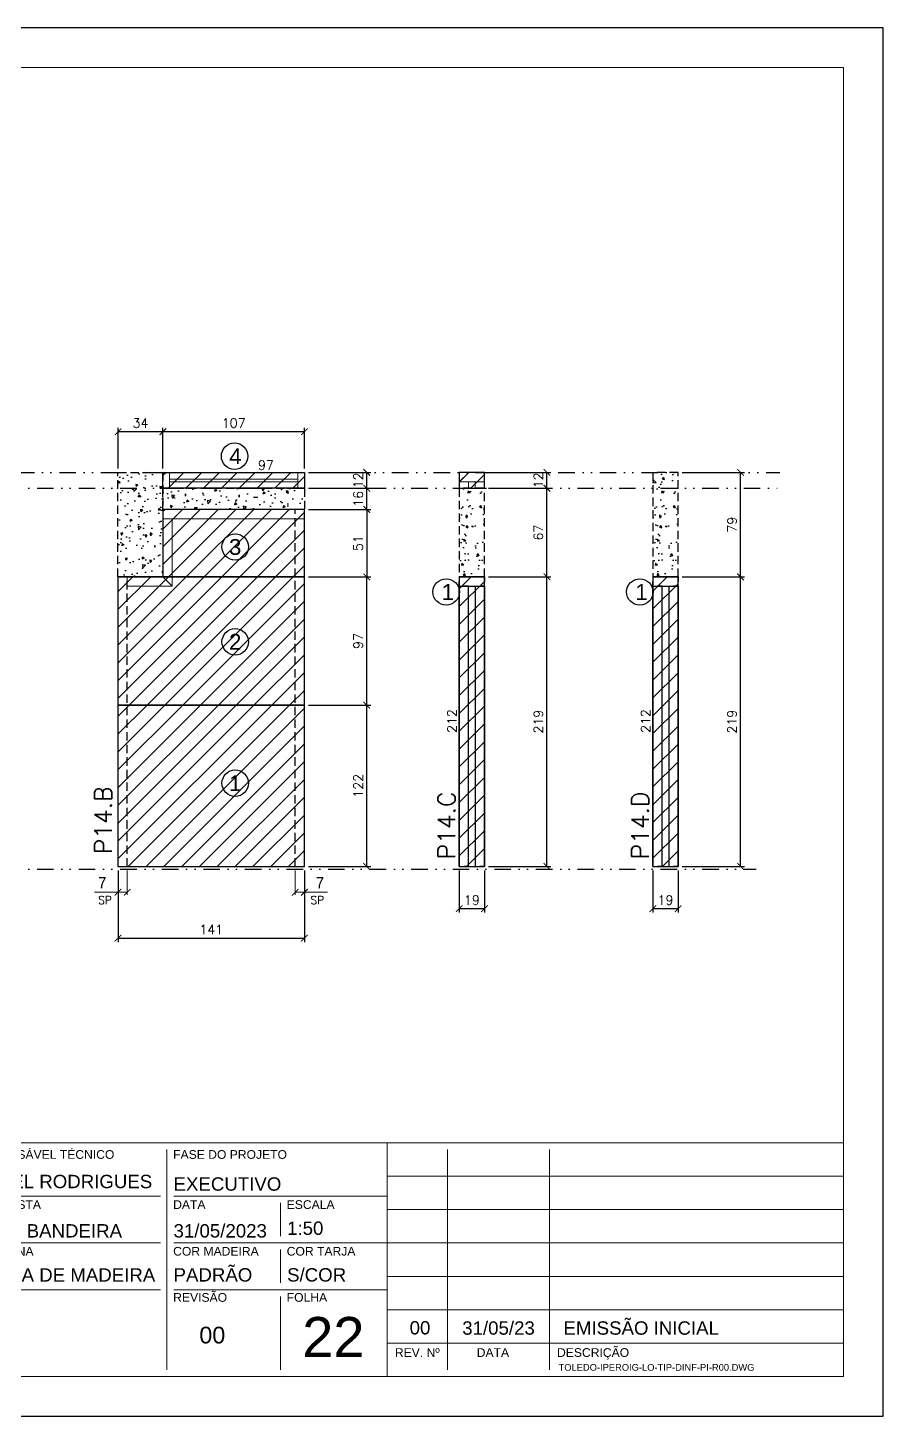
# Model space of a CAD drawing. Extents: x -23436 to 4767, y -3862 to 10024.
# Drawn here: x -16669 to -16021, y 2932 to 3982 of the extents above; entities that cross this region are included whole.
import ezdxf
from ezdxf.enums import TextEntityAlignment as Align

# ---------------------------------------------------------------- set-up
doc = ezdxf.new("R2010")
doc.units = 0
doc.header["$PDMODE"] = 2
doc.header["$PDSIZE"] = 10
doc.linetypes.add('DIVIDE2', pattern=[0.625, 0.25, -0.125, 0, -0.125, 0, -0.125])
doc.linetypes.add('HIDDEN', pattern=[9.525, 6.35, -3.175])
doc.layers.get('0').update_dxf_attribs({"lineweight": 13})
doc.layers.get('Defpoints').update_dxf_attribs({"lineweight": 13})
for name, color, linetype in [('Concreto', 250, 'HIDDEN'), ('Cota', 4, 'Continuous'), ('Cota Sarrafo', 180, 'Continuous'), ('MB Logo', 254, 'Continuous'), ('Nível', 160, 'Continuous'), ('Painéis', 30, 'Continuous'), ('Reaproveitamento', 252, 'Continuous'), ('Romaneio', 10, 'Continuous'), ('Sarr 7x7', 104, 'Continuous'), ('Sarrafo de Pressão', 42, 'HIDDEN')]:
    doc.layers.add(name, color=color, linetype=linetype)
for name, color, linetype, lineweight in [('cotas', 4, 'Continuous', 13), ('FOLHA MB', 7, 'Continuous', 13), ('N° FOLHA', 5, 'Continuous', 13), ('Texto Seção', 7, 'Continuous', 15)]:
    doc.layers.add(name, color=color, linetype=linetype, lineweight=lineweight)
doc.layers.add('Laje_Perimetro', color=7, linetype='Continuous', plot=False)
doc.styles.add('ARIAL', font='arial.ttf', dxfattribs={"oblique": 15, "height": 25})
doc.styles.add('MB_C01', font='arial.ttf', dxfattribs={"height": 1.3})
doc.styles.add('MB_C02', font='arial.ttf', dxfattribs={"height": 2})
doc.styles.add('MB_C03', font='arial.ttf', dxfattribs={"height": 2.5})
doc.styles.add('MB_C04', font='arial.ttf', dxfattribs={"height": 6})
doc.styles.add('REGUA-120', font='ROMANS.shx', dxfattribs={"height": 15})
doc.styles.add('ROMANS', font='romans.shx')
doc.styles.add('ROMAS860', font='ROMAS860.SHX')
doc.dimstyles.new('cotas', dxfattribs={"dimtxt": 8.5, "dimasz": 5, "dimexe": 2, "dimexo": 3, "dimgap": 3, "dimtad": 1, "dimdec": 1, "dimzin": 9, "dimdsep": 46, "dimtxsty": 'ROMAS860', "dimblk": 'ARCHTICK', "dimcen": 0, "dimclrd": 4, "dimclre": 4, "dimclrt": 1, "dimadec": 0, "dimazin": 2, "dimtfac": 1, "dimtdec": 1, "dimtix": 1, "dimtmove": 0, "dimatfit": 2, "dimldrblk": 'OBLIQUE', "dimfxl": 0, "dimtolj": 1, "dimtzin": 0, "dimlwd": 13, "dimlwe": 13, "dimarcsym": 0})
doc.dimstyles.new('PAINEL', dxfattribs={"dimtxt": 7, "dimasz": 5, "dimexe": 3, "dimexo": 3, "dimgap": 3, "dimtad": 1, "dimdec": 1, "dimzin": 12, "dimdsep": 46, "dimtxsty": 'ROMANS', "dimblk": 'ARCHTICK', "dimcen": 0, "dimclrd": 4, "dimclre": 4, "dimclrt": 1, "dimadec": 1, "dimazin": 3, "dimtfac": 1, "dimtdec": 1, "dimtmove": 0, "dimatfit": 3, "dimldrblk": 'OBLIQUE', "dimfxl": 0, "dimtolj": 1, "dimtzin": 12, "dimarcsym": 0})
doc.dimstyles.new('projeto2', dxfattribs={"dimtxt": 7, "dimasz": 5, "dimexe": 1.25, "dimexo": 2.5, "dimgap": 2, "dimtad": 1, "dimdec": 1, "dimdsep": 46, "dimtxsty": 'ROMANS', "dimblk": 'OBLIQUE', "dimcen": 10, "dimdle": 1, "dimse1": 1, "dimse2": 1, "dimsd1": 1, "dimsd2": 1, "dimclrd": 256, "dimclre": 256, "dimclrt": 1, "dimadec": 0, "dimazin": 0, "dimtfac": 1, "dimtdec": 1, "dimtmove": 0, "dimatfit": 3, "dimldrblk": 'OBLIQUE', "dimfxl": 0, "dimlwd": -1, "dimlwe": -1, "dimarcsym": 0})
pattern_1 = [(45, (-11602.353, 0), (-6.735192, 6.735192), [])]

# ---------------------------------------------------------------- blocks, each defined once
blk = doc.blocks.new('A$C169d8357')
at = {"layer": 'FOLHA MB', "color": 1}
for p, q in [((1109.8, 356.7), (70, 356.7)), ((943.1, 351.7), (943.1, 185)), ((1109.8, 356.7), (1109.8, 179.9)), ((1455, 356.7), (1109.8, 356.7)), ((1155.3, 185), (1155.3, 351.7)), ((1232.6, 351.7), (1232.6, 185)), ((1455, 331.5), (1109.8, 331.5)), ((938.1, 316.3), (791.6, 316.3)), ((1109.8, 316.3), (948.2, 316.3)), ((1029, 311.3), (1029, 286)), ((1455, 306.2), (1109.8, 306.2)), ((938.1, 281), (791.6, 281)), ((1109.8, 281), (948.2, 281)), ((1029, 275.9), (1029, 250.7)), ((1455, 281), (1109.8, 281)), ((1455, 255.7), (1109.8, 255.7)), ((938.1, 245.6), (450.7, 245.6)), ((1109.8, 245.6), (948.2, 245.6)), ((1029, 240.6), (1029, 185)), ((1455, 230.4), (1109.8, 230.4)), ((1455, 205.2), (1109.8, 205.2))]:
    blk.add_line(p, q, dxfattribs=at)
for points in [[(0, 1199.9), (0, 149.9), (1485, 149.9), (1485, 1199.9)], [(70, 1169.9), (70, 179.9), (1455, 179.9), (1455, 1169.9)]]:
    blk.add_lwpolyline(points, close=True, dxfattribs=at)
at = {"layer": 'FOLHA MB', "color": 6, "style": 'MB_C01'}
for s, height, p in [('RESPONSÁVEL TÉCNICO', 6.566, (791.2, 344.6)), ('FASE DO PROJETO', 6.566, (947.8, 344.6)), ('PROJETISTA', 6.57, (791.2, 306.7)), ('DATA', 6.57, (947.8, 306.7)), ('ESCALA', 6.57, (1033.7, 306.7)), ('DISCIPLINA', 6.57, (791.2, 271.4)), ('COR MADEIRA', 6.566, (947.8, 271.4)), ('COR TARJA', 6.57, (1033.7, 271.4)), ('REVISÃO', 6.57, (947.8, 236.5)), ('FOLHA', 6.57, (1033.7, 236.5))]:
    blk.add_text(s, height=height, dxfattribs=at).set_placement(p)
at = {"layer": 'FOLHA MB', "color": 5}
for s, height, style, p in [('DANIEL RODRIGUES', 10.102, 'MB_C02', (791.6, 322.4)), ('EXECUTIVO', 10.1, 'MB_C02', (948.1, 320.5)), ('THAÍS BANDEIRA', 10.102, 'MB_C02', (791.5, 285.1)), ('31/05/2023', 10.1, 'MB_C02', (948.1, 285.1)), ('1:50', 10.1, 'MB_C02', (1034, 287.1)), ('PADRÃO', 10.1, 'MB_C02', (948.1, 251.8)), ('FORMA DE MADEIRA', 10.102, 'MB_C02', (791.6, 251.7)), ('S/COR', 10.1, 'MB_C02', (1034, 251.8)), ('00', 10.1, 'MB_C02', (1126.7, 211.8)), ('31/05/23', 10.1, 'MB_C02', (1166.5, 211.6)), ('EMISSÃO INICIAL', 10.102, 'MB_C02', (1243.1, 211.6)), ('00', 12.63, 'MB_C03', (967.6, 205))]:
    blk.add_text(s, height=height, dxfattribs=dict(at, style=style)).set_placement(p)
at = {"layer": 'FOLHA MB', "color": 6, "style": 'MB_C01'}
for s, p in [('REV. Nº', (1132.5, 198.1)), ('DATA', (1189.7, 198.1)), ('DESCRIÇÃO', (1265.5, 198.1))]:
    blk.add_text(s, height=6.57, dxfattribs=at).set_placement(p, align=Align.MIDDLE_CENTER)
at = {"layer": 'FOLHA MB', "insert": (1239.4, 189.4), "char_height": 5.051, "width": 210.818, "attachment_point": 1, "style": 'MB_C04'}
blk.add_mtext('TOLEDO-IPEROIG-LO-TIP-DINF-PI-R00.DWG', dxfattribs=at)
blk = doc.blocks.new('_ArchTick')
at = {"color": 0, "linetype": 'ByBlock', "const_width": 0.15}
blk.add_lwpolyline([(-0.5, -0.5), (0.5, 0.5)], dxfattribs=at)
blk = doc.blocks.new('*D4134')
at = {"layer": 'Cota', "color": 4, "lineweight": -2, "transparency": 16777216}
for p, q in [((-16456.3, 3470), (-16409.1, 3470)), ((-16412.1, 3348), (-16412.1, 3470)), ((-16456.3, 3348), (-16409.1, 3348))]:
    blk.add_line(p, q, dxfattribs=at)
at = {"layer": 'Defpoints', "color": 0, "transparency": 16777216}
for p in [(-16459.3, 3470), (-16412.1, 3470), (-16459.3, 3348)]:
    blk.add_point(p, dxfattribs=at)
at = {"layer": 'Cota', "color": 4, "lineweight": -2, "transparency": 16777216, "xscale": 5, "yscale": 5, "zscale": 5}
for p, rotation in [((-16412.1, 3470), 90), ((-16412.1, 3348), 270)]:
    blk.add_blockref('_ArchTick', p, dxfattribs=dict(at, rotation=rotation))
at = {"layer": 'Cota', "color": 1, "transparency": 16777216, "insert": (-16418.6, 3409), "char_height": 7, "attachment_point": 5, "rotation": 90, "style": 'ROMANS'}
blk.add_mtext('\\A1;122', dxfattribs=at)
blk = doc.blocks.new('_OBLIQUE')
at = {"color": 0, "linetype": 'ByBlock', "lineweight": -2}
for p, q in [((0, 0), (-1, 0)), ((-0.5, -0.5), (0.5, 0.5))]:
    blk.add_line(p, q, dxfattribs=at)
blk = doc.blocks.new('*D4135')
at = {"layer": 'Cota', "color": 4, "lineweight": -2, "transparency": 16777216}
for p, q in [((-16456.3, 3567), (-16409.1, 3567)), ((-16412.1, 3470), (-16412.1, 3567)), ((-16456.3, 3470), (-16409.1, 3470))]:
    blk.add_line(p, q, dxfattribs=at)
at = {"layer": 'Defpoints', "color": 0, "transparency": 16777216}
for p in [(-16459.3, 3567), (-16412.1, 3567), (-16459.3, 3470)]:
    blk.add_point(p, dxfattribs=at)
at = {"layer": 'Cota', "color": 4, "lineweight": -2, "transparency": 16777216, "xscale": 5, "yscale": 5, "zscale": 5}
for p, rotation in [((-16412.1, 3567), 90), ((-16412.1, 3470), 270)]:
    blk.add_blockref('_ArchTick', p, dxfattribs=dict(at, rotation=rotation))
at = {"layer": 'Cota', "color": 1, "transparency": 16777216, "insert": (-16418.6, 3518.5), "char_height": 7, "attachment_point": 5, "rotation": 90, "style": 'ROMANS'}
blk.add_mtext('\\A1;97', dxfattribs=at)
blk = doc.blocks.new('*D4136')
at = {"layer": 'Cota', "color": 4, "lineweight": 13, "transparency": 16777216}
for p, q in [((-16466.3, 3345), (-16466.3, 3326.5)), ((-16459.3, 3345), (-16459.3, 3326.5)), ((-16466.3, 3328.5), (-16459.3, 3328.5)), ((-16459.3, 3328.5), (-16441.7, 3328.5))]:
    blk.add_line(p, q, dxfattribs=at)
at = {"layer": 'Defpoints', "color": 0, "transparency": 16777216}
for p in [(-16466.3, 3348), (-16459.3, 3348), (-16459.3, 3328.5)]:
    blk.add_point(p, dxfattribs=at)
at = {"layer": 'Cota', "color": 4, "lineweight": 13, "transparency": 16777216, "xscale": 5, "yscale": 5, "zscale": 5, "rotation": 180}
blk.add_blockref('_ArchTick', (-16466.3, 3328.5), dxfattribs=at)
at = {"layer": 'Cota', "color": 4, "lineweight": 13, "transparency": 16777216, "xscale": 5, "yscale": 5, "zscale": 5}
blk.add_blockref('_ArchTick', (-16459.3, 3328.5), dxfattribs=at)
at = {"layer": 'Cota', "color": 1, "transparency": 16777216, "insert": (-16447.5, 3335.8), "char_height": 8.5, "attachment_point": 5, "style": 'ROMAS860'}
blk.add_mtext('\\A1;7', dxfattribs=at)
blk = doc.blocks.new('*D4137')
at = {"layer": 'Cota', "color": 4, "lineweight": -2, "transparency": 16777216}
for p, q in [((-16600.3, 3345), (-16600.3, 3290.8)), ((-16459.3, 3345), (-16459.3, 3290.8)), ((-16600.3, 3293.8), (-16459.3, 3293.8))]:
    blk.add_line(p, q, dxfattribs=at)
at = {"layer": 'Defpoints', "color": 0, "transparency": 16777216}
for p in [(-16600.3, 3348), (-16459.3, 3348), (-16459.3, 3293.8)]:
    blk.add_point(p, dxfattribs=at)
at = {"layer": 'Cota', "color": 4, "lineweight": -2, "transparency": 16777216, "xscale": 5, "yscale": 5, "zscale": 5, "rotation": 180}
blk.add_blockref('_ArchTick', (-16600.3, 3293.8), dxfattribs=at)
at = {"layer": 'Cota', "color": 4, "lineweight": -2, "transparency": 16777216, "xscale": 5, "yscale": 5, "zscale": 5}
blk.add_blockref('_ArchTick', (-16459.3, 3293.8), dxfattribs=at)
at = {"layer": 'Cota', "color": 1, "transparency": 16777216, "insert": (-16529.8, 3300.3), "char_height": 7, "attachment_point": 5, "style": 'ROMANS'}
blk.add_mtext('\\A1;141', dxfattribs=at)
blk = doc.blocks.new('*D4138')
at = {"layer": 'Cota', "color": 4, "lineweight": 13, "transparency": 16777216}
for p, q in [((-16600.3, 3345), (-16600.3, 3326.5)), ((-16593.3, 3345), (-16593.3, 3326.5)), ((-16600.3, 3328.5), (-16618, 3328.5)), ((-16593.3, 3328.5), (-16600.3, 3328.5))]:
    blk.add_line(p, q, dxfattribs=at)
at = {"layer": 'Defpoints', "color": 0, "transparency": 16777216}
for p in [(-16600.3, 3348), (-16593.3, 3348), (-16600.3, 3328.5)]:
    blk.add_point(p, dxfattribs=at)
at = {"layer": 'Cota', "color": 4, "lineweight": 13, "transparency": 16777216, "xscale": 5, "yscale": 5, "zscale": 5, "rotation": 180}
blk.add_blockref('_ArchTick', (-16600.3, 3328.5), dxfattribs=at)
at = {"layer": 'Cota', "color": 4, "lineweight": 13, "transparency": 16777216, "xscale": 5, "yscale": 5, "zscale": 5}
blk.add_blockref('_ArchTick', (-16593.3, 3328.5), dxfattribs=at)
at = {"layer": 'Cota', "color": 1, "transparency": 16777216, "insert": (-16612.2, 3335.8), "char_height": 8.5, "attachment_point": 5, "style": 'ROMAS860'}
blk.add_mtext('\\A1;7', dxfattribs=at)
blk = doc.blocks.new('*D4139')
at = {"layer": 'cotas', "color": 4, "lineweight": -2, "transparency": 16777216}
for p, q in [((-16456.3, 3618), (-16409.1, 3618)), ((-16412.1, 3618), (-16412.1, 3567)), ((-16456.3, 3567), (-16409.1, 3567))]:
    blk.add_line(p, q, dxfattribs=at)
at = {"layer": 'Defpoints', "color": 0, "transparency": 16777216}
for p in [(-16459.3, 3618), (-16459.3, 3567), (-16412.1, 3567)]:
    blk.add_point(p, dxfattribs=at)
at = {"layer": 'cotas', "color": 4, "lineweight": -2, "transparency": 16777216, "xscale": 5, "yscale": 5, "zscale": 5}
for p, rotation in [((-16412.1, 3618), 90), ((-16412.1, 3567), 270)]:
    blk.add_blockref('_ArchTick', p, dxfattribs=dict(at, rotation=rotation))
at = {"layer": 'cotas', "color": 1, "transparency": 16777216, "insert": (-16418.6, 3592.5), "char_height": 7, "attachment_point": 5, "rotation": 90, "style": 'ROMANS'}
blk.add_mtext('\\A1;51', dxfattribs=at)
blk = doc.blocks.new('*D4140')
at = {"layer": 'Defpoints', "color": 0, "transparency": 16777216}
for p in [(-16561.3, 3646), (-16561.3, 3646), (-16464.3, 3646)]:
    blk.add_point(p, dxfattribs=at)
at = {"layer": 'Cota Sarrafo', "color": 1, "transparency": 16777216, "insert": (-16488.4, 3651.5), "char_height": 7, "attachment_point": 5, "style": 'ROMANS'}
blk.add_mtext('97', dxfattribs=at)
blk = doc.blocks.new('*D4141')
at = {"layer": 'cotas', "color": 4, "lineweight": -2, "transparency": 16777216}
for p, q in [((-16456.3, 3634), (-16409.1, 3634)), ((-16412.1, 3618), (-16412.1, 3634)), ((-16456.3, 3618), (-16409.1, 3618))]:
    blk.add_line(p, q, dxfattribs=at)
at = {"layer": 'Defpoints', "color": 0, "transparency": 16777216}
for p in [(-16459.3, 3634), (-16412.1, 3634), (-16459.3, 3618)]:
    blk.add_point(p, dxfattribs=at)
at = {"layer": 'cotas', "color": 4, "lineweight": -2, "transparency": 16777216, "xscale": 5, "yscale": 5, "zscale": 5}
for p, rotation in [((-16412.1, 3634), 90), ((-16412.1, 3618), 270)]:
    blk.add_blockref('_ArchTick', p, dxfattribs=dict(at, rotation=rotation))
at = {"layer": 'cotas', "color": 1, "transparency": 16777216, "insert": (-16418.6, 3626), "char_height": 7, "attachment_point": 5, "rotation": 90, "style": 'ROMANS'}
blk.add_mtext('\\A1;16', dxfattribs=at)
blk = doc.blocks.new('*D4142')
at = {"layer": 'cotas', "color": 4, "lineweight": -2, "transparency": 16777216}
for p, q in [((-16456.3, 3646), (-16409.1, 3646)), ((-16412.1, 3634), (-16412.1, 3646)), ((-16456.3, 3634), (-16409.1, 3634))]:
    blk.add_line(p, q, dxfattribs=at)
at = {"layer": 'Defpoints', "color": 0, "transparency": 16777216}
for p in [(-16459.3, 3646), (-16412.1, 3646), (-16459.3, 3634)]:
    blk.add_point(p, dxfattribs=at)
at = {"layer": 'cotas', "color": 4, "lineweight": -2, "transparency": 16777216, "xscale": 5, "yscale": 5, "zscale": 5}
for p, rotation in [((-16412.1, 3646), 90), ((-16412.1, 3634), 270)]:
    blk.add_blockref('_ArchTick', p, dxfattribs=dict(at, rotation=rotation))
at = {"layer": 'cotas', "color": 1, "transparency": 16777216, "insert": (-16418.6, 3640), "char_height": 7, "attachment_point": 5, "rotation": 90, "style": 'ROMANS'}
blk.add_mtext('\\A1;12', dxfattribs=at)
blk = doc.blocks.new('*D4143')
at = {"layer": 'cotas', "color": 4, "lineweight": -2, "transparency": 16777216}
for p, q in [((-16566.3, 3649), (-16566.3, 3679.8)), ((-16459.3, 3676.8), (-16566.3, 3676.8)), ((-16459.3, 3649), (-16459.3, 3679.8))]:
    blk.add_line(p, q, dxfattribs=at)
at = {"layer": 'Defpoints', "color": 0, "transparency": 16777216}
for p in [(-16566.3, 3676.8), (-16566.3, 3646), (-16459.3, 3646)]:
    blk.add_point(p, dxfattribs=at)
at = {"layer": 'cotas', "color": 4, "lineweight": -2, "transparency": 16777216, "xscale": 5, "yscale": 5, "zscale": 5, "rotation": 180}
blk.add_blockref('_ArchTick', (-16566.3, 3676.8), dxfattribs=at)
at = {"layer": 'cotas', "color": 4, "lineweight": -2, "transparency": 16777216, "xscale": 5, "yscale": 5, "zscale": 5}
blk.add_blockref('_ArchTick', (-16459.3, 3676.8), dxfattribs=at)
at = {"layer": 'cotas', "color": 1, "transparency": 16777216, "insert": (-16512.8, 3683.3), "char_height": 7, "attachment_point": 5, "style": 'ROMANS'}
blk.add_mtext('\\A1;107', dxfattribs=at)
blk = doc.blocks.new('*D4144')
at = {"layer": 'cotas', "color": 4, "lineweight": -2, "transparency": 16777216}
for p, q in [((-16600.3, 3649), (-16600.3, 3679.8)), ((-16566.3, 3676.8), (-16600.3, 3676.8)), ((-16566.3, 3649), (-16566.3, 3679.8))]:
    blk.add_line(p, q, dxfattribs=at)
at = {"layer": 'Defpoints', "color": 0, "transparency": 16777216}
for p in [(-16600.3, 3676.8), (-16600.3, 3646), (-16566.3, 3646)]:
    blk.add_point(p, dxfattribs=at)
at = {"layer": 'cotas', "color": 4, "lineweight": -2, "transparency": 16777216, "xscale": 5, "yscale": 5, "zscale": 5, "rotation": 180}
blk.add_blockref('_ArchTick', (-16600.3, 3676.8), dxfattribs=at)
at = {"layer": 'cotas', "color": 4, "lineweight": -2, "transparency": 16777216, "xscale": 5, "yscale": 5, "zscale": 5}
blk.add_blockref('_ArchTick', (-16566.3, 3676.8), dxfattribs=at)
at = {"layer": 'cotas', "color": 1, "transparency": 16777216, "insert": (-16583.3, 3683.3), "char_height": 7, "attachment_point": 5, "style": 'ROMANS'}
blk.add_mtext('\\A1;34', dxfattribs=at)
blk = doc.blocks.new('*D4145')
at = {"layer": 'Cota', "color": 4, "lineweight": -2, "transparency": 16777216}
for p, q in [((-16342.1, 3345), (-16342.1, 3313.1)), ((-16323.1, 3345), (-16323.1, 3313.1)), ((-16342.1, 3316.1), (-16323.1, 3316.1))]:
    blk.add_line(p, q, dxfattribs=at)
at = {"layer": 'Defpoints', "color": 0, "transparency": 16777216}
for p in [(-16342.1, 3348), (-16323.1, 3348), (-16323.1, 3316.1)]:
    blk.add_point(p, dxfattribs=at)
at = {"layer": 'Cota', "color": 4, "lineweight": -2, "transparency": 16777216, "xscale": 5, "yscale": 5, "zscale": 5, "rotation": 180}
blk.add_blockref('_ArchTick', (-16342.1, 3316.1), dxfattribs=at)
at = {"layer": 'Cota', "color": 4, "lineweight": -2, "transparency": 16777216, "xscale": 5, "yscale": 5, "zscale": 5}
blk.add_blockref('_ArchTick', (-16323.1, 3316.1), dxfattribs=at)
at = {"layer": 'Cota', "color": 1, "transparency": 16777216, "insert": (-16332.6, 3322.6), "char_height": 7, "attachment_point": 5, "style": 'ROMANS'}
blk.add_mtext('\\A1;19', dxfattribs=at)
blk = doc.blocks.new('*D4146')
at = {"layer": 'Cota', "color": 4, "lineweight": -2, "transparency": 16777216}
for p, q in [((-16320.1, 3634), (-16272.8, 3634)), ((-16275.8, 3567), (-16275.8, 3634)), ((-16320.1, 3567), (-16272.8, 3567))]:
    blk.add_line(p, q, dxfattribs=at)
at = {"layer": 'Defpoints', "color": 0, "transparency": 16777216}
for p in [(-16323.1, 3634), (-16275.8, 3634), (-16323.1, 3567)]:
    blk.add_point(p, dxfattribs=at)
at = {"layer": 'Cota', "color": 4, "lineweight": -2, "transparency": 16777216, "xscale": 5, "yscale": 5, "zscale": 5}
for p, rotation in [((-16275.8, 3634), 90), ((-16275.8, 3567), 270)]:
    blk.add_blockref('_ArchTick', p, dxfattribs=dict(at, rotation=rotation))
at = {"layer": 'Cota', "color": 1, "transparency": 16777216, "insert": (-16282.3, 3600.5), "char_height": 7, "attachment_point": 5, "rotation": 90, "style": 'ROMANS'}
blk.add_mtext('\\A1;67', dxfattribs=at)
blk = doc.blocks.new('*D4147')
at = {"layer": 'Defpoints', "color": 0, "transparency": 16777216}
for p in [(-16335.1, 3560), (-16342.1, 3348), (-16342.1, 3348)]:
    blk.add_point(p, dxfattribs=at)
at = {"layer": 'Cota Sarrafo', "color": 1, "transparency": 16777216, "insert": (-16347.6, 3458), "char_height": 7, "attachment_point": 5, "rotation": 90, "style": 'ROMANS'}
blk.add_mtext('212', dxfattribs=at)
blk = doc.blocks.new('*D4148')
at = {"layer": 'cotas', "color": 4, "lineweight": -2, "transparency": 16777216}
for p, q in [((-16320.1, 3567), (-16272.8, 3567)), ((-16275.8, 3348), (-16275.8, 3567)), ((-16320.1, 3348), (-16272.8, 3348))]:
    blk.add_line(p, q, dxfattribs=at)
at = {"layer": 'Defpoints', "color": 0, "transparency": 16777216}
for p in [(-16323.1, 3567), (-16275.8, 3567), (-16323.1, 3348)]:
    blk.add_point(p, dxfattribs=at)
at = {"layer": 'cotas', "color": 4, "lineweight": -2, "transparency": 16777216, "xscale": 5, "yscale": 5, "zscale": 5}
for p, rotation in [((-16275.8, 3567), 90), ((-16275.8, 3348), 270)]:
    blk.add_blockref('_ArchTick', p, dxfattribs=dict(at, rotation=rotation))
at = {"layer": 'cotas', "color": 1, "transparency": 16777216, "insert": (-16282.3, 3457.5), "char_height": 7, "attachment_point": 5, "rotation": 90, "style": 'ROMANS'}
blk.add_mtext('\\A1;219', dxfattribs=at)
blk = doc.blocks.new('*D4149')
at = {"layer": 'cotas', "color": 4, "lineweight": -2, "transparency": 16777216}
for p, q in [((-16320.1, 3646), (-16272.8, 3646)), ((-16275.8, 3634), (-16275.8, 3646)), ((-16320.1, 3634), (-16272.8, 3634))]:
    blk.add_line(p, q, dxfattribs=at)
at = {"layer": 'Defpoints', "color": 0, "transparency": 16777216}
for p in [(-16323.1, 3646), (-16275.8, 3646), (-16323.1, 3634)]:
    blk.add_point(p, dxfattribs=at)
at = {"layer": 'cotas', "color": 4, "lineweight": -2, "transparency": 16777216, "xscale": 5, "yscale": 5, "zscale": 5}
for p, rotation in [((-16275.8, 3646), 90), ((-16275.8, 3634), 270)]:
    blk.add_blockref('_ArchTick', p, dxfattribs=dict(at, rotation=rotation))
at = {"layer": 'cotas', "color": 1, "transparency": 16777216, "insert": (-16282.3, 3640), "char_height": 7, "attachment_point": 5, "rotation": 90, "style": 'ROMANS'}
blk.add_mtext('\\A1;12', dxfattribs=at)
blk = doc.blocks.new('*D4150')
at = {"layer": 'Cota', "color": 4, "lineweight": -2, "transparency": 16777216}
for p, q in [((-16195.6, 3345), (-16195.6, 3313.1)), ((-16176.6, 3345), (-16176.6, 3313.1)), ((-16195.6, 3316.1), (-16176.6, 3316.1))]:
    blk.add_line(p, q, dxfattribs=at)
at = {"layer": 'Defpoints', "color": 0, "transparency": 16777216}
for p in [(-16195.6, 3348), (-16176.6, 3348), (-16176.6, 3316.1)]:
    blk.add_point(p, dxfattribs=at)
at = {"layer": 'Cota', "color": 4, "lineweight": -2, "transparency": 16777216, "xscale": 5, "yscale": 5, "zscale": 5, "rotation": 180}
blk.add_blockref('_ArchTick', (-16195.6, 3316.1), dxfattribs=at)
at = {"layer": 'Cota', "color": 4, "lineweight": -2, "transparency": 16777216, "xscale": 5, "yscale": 5, "zscale": 5}
blk.add_blockref('_ArchTick', (-16176.6, 3316.1), dxfattribs=at)
at = {"layer": 'Cota', "color": 1, "transparency": 16777216, "insert": (-16186.1, 3322.6), "char_height": 7, "attachment_point": 5, "style": 'ROMANS'}
blk.add_mtext('\\A1;19', dxfattribs=at)
blk = doc.blocks.new('*D4151')
at = {"layer": 'Cota', "color": 4, "lineweight": -2, "transparency": 16777216}
for p, q in [((-16173.6, 3646), (-16126.3, 3646)), ((-16129.3, 3567), (-16129.3, 3646)), ((-16173.6, 3567), (-16126.3, 3567))]:
    blk.add_line(p, q, dxfattribs=at)
at = {"layer": 'Defpoints', "color": 0, "transparency": 16777216}
for p in [(-16176.6, 3646), (-16129.3, 3646), (-16176.6, 3567)]:
    blk.add_point(p, dxfattribs=at)
at = {"layer": 'Cota', "color": 4, "lineweight": -2, "transparency": 16777216, "xscale": 5, "yscale": 5, "zscale": 5}
for p, rotation in [((-16129.3, 3646), 90), ((-16129.3, 3567), 270)]:
    blk.add_blockref('_ArchTick', p, dxfattribs=dict(at, rotation=rotation))
at = {"layer": 'Cota', "color": 1, "transparency": 16777216, "insert": (-16135.8, 3606.5), "char_height": 7, "attachment_point": 5, "rotation": 90, "style": 'ROMANS'}
blk.add_mtext('\\A1;79', dxfattribs=at)
blk = doc.blocks.new('*D4152')
at = {"layer": 'Defpoints', "color": 0, "transparency": 16777216}
for p in [(-16188.6, 3560), (-16195.6, 3348), (-16195.6, 3348)]:
    blk.add_point(p, dxfattribs=at)
at = {"layer": 'Cota Sarrafo', "color": 1, "transparency": 16777216, "insert": (-16201.1, 3458), "char_height": 7, "attachment_point": 5, "rotation": 90, "style": 'ROMANS'}
blk.add_mtext('212', dxfattribs=at)
blk = doc.blocks.new('*D4153')
at = {"layer": 'cotas', "color": 4, "lineweight": -2, "transparency": 16777216}
for p, q in [((-16173.6, 3567), (-16126.3, 3567)), ((-16129.3, 3348), (-16129.3, 3567)), ((-16173.6, 3348), (-16126.3, 3348))]:
    blk.add_line(p, q, dxfattribs=at)
at = {"layer": 'Defpoints', "color": 0, "transparency": 16777216}
for p in [(-16176.6, 3567), (-16129.3, 3567), (-16176.6, 3348)]:
    blk.add_point(p, dxfattribs=at)
at = {"layer": 'cotas', "color": 4, "lineweight": -2, "transparency": 16777216, "xscale": 5, "yscale": 5, "zscale": 5}
for p, rotation in [((-16129.3, 3567), 90), ((-16129.3, 3348), 270)]:
    blk.add_blockref('_ArchTick', p, dxfattribs=dict(at, rotation=rotation))
at = {"layer": 'cotas', "color": 1, "transparency": 16777216, "insert": (-16135.8, 3457.5), "char_height": 7, "attachment_point": 5, "rotation": 90, "style": 'ROMANS'}
blk.add_mtext('\\A1;219', dxfattribs=at)

msp = doc.modelspace()

# ---------------------------------------------------------------- hatches: boundary and pattern name
at = {"layer": 'Concreto'}
h = msp.add_hatch(dxfattribs=at)
h.set_pattern_fill('AR-CONC', color=256, scale=0.1, angle=-180)
h.set_pattern_definition([(230, (3537.556, -22.367), (-18.218467, 1.593909), [1.905, -20.955]), (175, (3537.556, -22.367), (3.524342, -19.105685), [1.524, -16.764058]), (280.45144, (3536.038, -22.235), (-14.694125, -17.511775), [1.619001, -17.809024]), (226.1842, (3537.556, -27.447), (-27.107904, 4.204233), [2.8575, -31.4325]), (276.63556, (3535.297, -27.097), (-23.740413, -24.742612), [2.428502, -26.71356]), (171.18415, (3537.556, -27.447), (-23.740413, -24.742612), [2.285997, -25.145973]), (201, (3535.016, -26.177), (-15.161439, 10.22652), [1.905, -20.955]), (146, (3535.016, -26.177), (-6.180203, -18.418797), [1.524, -16.764]), (251.451445, (3533.752, -25.325), (-21.341642, -8.192277), [1.619001, -17.808994]), (217.5, (3537.556, -22.3673), (-0.3088603, -8.4555039), [0, -16.5608, 0, -17.018, 0, -16.8275]), (187.5, (3537.556, -22.367), (-6.6819663, -10.0180575), [0, -9.7028, 0, -16.1798, 0, -6.4135]), (147.5, (3543.22, -22.3673), (-13.5590595, 0.5728744), [0, -6.35, 0, -19.812, 0, -26.289]), (137.5, (3545.76, -22.367), (-14.812918, -2.542649), [0, -8.255, 0, -13.1572, 0, -18.669])])
h.paths.add_polyline_path([(-16566.318, 3567.003), (-16600.318, 3567.003), (-16600.318, 3646.003), (-16566.318, 3646.003)])
h = msp.add_hatch(dxfattribs=at)
h.set_pattern_fill('AR-CONC', color=256, scale=0.1, angle=-90)
h.set_pattern_definition([(320, (-1536.058, 10403.81), (-1.593909, -18.218467), [1.905, -20.955]), (265, (-1536.058, 10403.81), (19.105685, 3.524342), [1.524, -16.764058]), (10.45144, (-1536.19, 10402.292), (17.511775, -14.694125), [1.619, -17.809024]), (316.1842, (-1530.978, 10403.81), (-4.204233, -27.107904), [2.8575, -31.4325]), (6.63556, (-1531.328, 10401.55), (24.742612, -23.740413), [2.4285, -26.71356]), (261.18415, (-1530.978, 10403.81), (24.742612, -23.740413), [2.285997, -25.145973]), (291, (-1532.248, 10401.27), (-10.22652, -15.161439), [1.905, -20.955]), (236, (-1532.248, 10401.27), (18.418797, -6.180203), [1.524, -16.764]), (341.45145, (-1533.1, 10400.006), (8.192277, -21.341642), [1.619, -17.808994]), (307.5, (-1536.058, 10403.81), (8.455504, -0.3088603), [0, -16.5608, 0, -17.018, 0, -16.8275]), (277.5, (-1536.058, 10403.81), (10.0180575, -6.681966), [0, -9.7028, 0, -16.1798, 0, -6.4135]), (237.5, (-1536.058, 10409.474), (-0.5728744, -13.5590595), [0, -6.35, 0, -19.812, 0, -26.289]), (227.5, (-1536.058, 10412.014), (2.542649, -14.812918), [0, -8.255, 0, -13.1572, 0, -18.669])])
h.paths.add_polyline_path([(-16195.612, 3567.003), (-16176.612, 3567.003), (-16176.612, 3646.003), (-16195.612, 3646.003)])
h = msp.add_hatch(dxfattribs=at)
h.set_pattern_fill('AR-CONC', color=256, scale=0.1, angle=-180)
h.set_pattern_definition([(230, (3166.468, -22.367), (-18.218467, 1.593909), [1.905, -20.955]), (175, (3166.468, -22.367), (3.524342, -19.105685), [1.524, -16.764058]), (280.45144, (3164.95, -22.235), (-14.694125, -17.511775), [1.619001, -17.809024]), (226.1842, (3166.468, -27.447), (-27.107904, 4.204233), [2.8575, -31.4325]), (276.63556, (3164.21, -27.097), (-23.740413, -24.742612), [2.428502, -26.71356]), (171.18415, (3166.468, -27.447), (-23.740413, -24.742612), [2.285997, -25.145973]), (201, (3163.928, -26.177), (-15.161439, 10.22652), [1.905, -20.955]), (146, (3163.928, -26.177), (-6.180203, -18.418797), [1.524, -16.764]), (251.45145, (3162.664, -25.325), (-21.341642, -8.192277), [1.619001, -17.808994]), (217.5, (3166.468, -22.3673), (-0.3088603, -8.4555039), [0, -16.5608, 0, -17.018, 0, -16.8275]), (187.5, (3166.468, -22.367), (-6.6819663, -10.0180575), [0, -9.7028, 0, -16.1798, 0, -6.4135]), (147.5, (3172.132, -22.3673), (-13.5590595, 0.5728744), [0, -6.35, 0, -19.812, 0, -26.289]), (137.5, (3174.672, -22.367), (-14.812918, -2.542649), [0, -8.255, 0, -13.1572, 0, -18.669])])
h.paths.add_polyline_path([(-16459.318, 3618.003), (-16566.318, 3618.003), (-16566.318, 3634.003), (-16459.318, 3634.003)])
h = msp.add_hatch(dxfattribs=at)
h.set_pattern_fill('AR-CONC', color=256, scale=0.1, angle=-90)
h.set_pattern_definition([(320, (-1682.553, 10403.81), (-1.593909, -18.218467), [1.905, -20.955]), (265, (-1682.553, 10403.81), (19.105685, 3.524342), [1.524, -16.764058]), (10.45144, (-1682.686, 10402.292), (17.511775, -14.694125), [1.619, -17.809024]), (316.1842, (-1677.473, 10403.81), (-4.204233, -27.107904), [2.8575, -31.4325]), (6.63556, (-1677.823, 10401.55), (24.742612, -23.740413), [2.4285, -26.71356]), (261.18415, (-1677.473, 10403.81), (24.742612, -23.740413), [2.285997, -25.145973]), (291, (-1678.743, 10401.27), (-10.22652, -15.161439), [1.905, -20.955]), (236, (-1678.743, 10401.27), (18.418797, -6.180203), [1.524, -16.764]), (341.45145, (-1679.595, 10400.006), (8.192277, -21.341642), [1.619, -17.808994]), (307.5, (-1682.553, 10403.81), (8.455504, -0.3088603), [0, -16.5608, 0, -17.018, 0, -16.8275]), (277.5, (-1682.553, 10403.81), (10.0180575, -6.681966), [0, -9.7028, 0, -16.1798, 0, -6.4135]), (237.5, (-1682.553, 10409.474), (-0.5728744, -13.5590595), [0, -6.35, 0, -19.812, 0, -26.289]), (227.5, (-1682.553, 10412.014), (2.542649, -14.812918), [0, -8.255, 0, -13.1572, 0, -18.669])])
h.paths.add_polyline_path([(-16342.107, 3567.003), (-16323.107, 3567.003), (-16323.107, 3634.003), (-16342.107, 3634.003)])
at = {"layer": 'Reaproveitamento'}
h = msp.add_hatch(dxfattribs=at)
h.set_pattern_fill('ANSI31', color=256, scale=3, style=0)
h.set_pattern_definition(pattern_1)
h.paths.add_polyline_path([(-16772.686, 3646.003), (-16772.686, 3641.003), (-16869.686, 3641.003), (-16869.686, 3646.003)], flags=16)
edge = h.paths.add_edge_path()
edge.add_line((-17053.505, 3646.003), (-16099.532, 3646.003))
h = msp.add_hatch(dxfattribs=at)
h.set_pattern_fill('ANSI31', color=256, scale=3, style=0)
h.set_pattern_definition(pattern_1)
h.paths.add_polyline_path([(-16459.318, 3634.003), (-16566.318, 3634.003), (-16566.318, 3646.003), (-16459.318, 3646.003)])
h = msp.add_hatch(dxfattribs=at)
h.set_pattern_fill('ANSI31', color=256, scale=3, style=0)
h.set_pattern_definition(pattern_1)
h.paths.add_polyline_path([(-16459.318, 3634.003), (-16464.318, 3634.003), (-16464.318, 3646.003), (-16459.318, 3646.003)], flags=17)
h = msp.add_hatch(dxfattribs=at)
h.set_pattern_fill('ANSI31', color=256, scale=3, style=0)
h.set_pattern_definition(pattern_1)
h.paths.add_polyline_path([(-16342.107, 3634.003), (-16323.107, 3634.003), (-16323.107, 3646.003), (-16342.107, 3646.003)])
h = msp.add_hatch(dxfattribs=at)
h.set_pattern_fill('ANSI31', color=256, scale=3, style=0)
h.set_pattern_definition(pattern_1)
h.paths.add_polyline_path([(-16342.107, 3646.003), (-16342.107, 3639.003), (-16323.107, 3639.003), (-16323.107, 3646.003)], flags=17)
h = msp.add_hatch(dxfattribs=at)
h.set_pattern_fill('ANSI31', color=256, scale=3, style=0)
h.set_pattern_definition(pattern_1)
h.paths.add_polyline_path([(-16323.107, 3639.003), (-16330.107, 3639.003), (-16330.107, 3634.003), (-16323.107, 3634.003)], flags=17)
h = msp.add_hatch(dxfattribs=at)
h.set_pattern_fill('ANSI31', color=256, scale=3, style=0)
h.set_pattern_definition(pattern_1)
h.paths.add_polyline_path([(-16459.318, 3567.003), (-16459.318, 3618.003), (-16566.318, 3618.003), (-16566.318, 3567.003), (-16600.318, 3567.003)])
h = msp.add_hatch(dxfattribs=at)
h.set_pattern_fill('ANSI31', color=256, scale=3, style=0)
h.set_pattern_definition(pattern_1)
h.paths.add_polyline_path([(-16600.318, 3470.003), (-16459.318, 3470.003), (-16459.318, 3567.003), (-16600.318, 3567.003)])
h = msp.add_hatch(dxfattribs=at)
h.set_pattern_fill('ANSI31', color=256, scale=3, style=0)
h.set_pattern_definition(pattern_1)
h.paths.add_polyline_path([(-16342.107, 3348.003), (-16323.107, 3348.003), (-16323.107, 3567.003), (-16342.107, 3567.003)])
h = msp.add_hatch(dxfattribs=at)
h.set_pattern_fill('ANSI31', color=256, scale=3, style=0)
h.set_pattern_definition(pattern_1)
h.paths.add_polyline_path([(-16195.612, 3348.003), (-16176.612, 3348.003), (-16176.612, 3567.003), (-16195.612, 3567.003)])
h = msp.add_hatch(dxfattribs=at)
h.set_pattern_fill('ANSI31', color=256, scale=3, style=0)
h.set_pattern_definition(pattern_1)
h.paths.add_polyline_path([(-16600.318, 3348.003), (-16459.318, 3348.003), (-16459.318, 3470.003), (-16600.318, 3470.003)])

# ---------------------------------------------------------------- linework, layer by layer
at = {"layer": 'Concreto'}
for points in [[(-16566.318, 3567.003), (-16600.318, 3567.003), (-16600.318, 3646.003), (-16566.318, 3646.003)], [(-16195.612, 3567.003), (-16176.612, 3567.003), (-16176.612, 3646.003), (-16195.612, 3646.003)], [(-16459.318, 3618.003), (-16566.318, 3618.003), (-16566.318, 3634.003), (-16459.318, 3634.003)], [(-16342.107, 3567.003), (-16323.107, 3567.003), (-16323.107, 3634.003), (-16342.107, 3634.003)]]:
    msp.add_lwpolyline(points, close=True, dxfattribs=at)
at = {"layer": 'cotas', "color": 50}
for p, q in [((-16566.318, 3646.003), (-16563.818, 3646.003)), ((-16566.318, 3646.003), (-16566.318, 3634.003)), ((-16561.318, 3646.003), (-16563.818, 3646.003)), ((-16561.318, 3646.003), (-16561.318, 3634.003)), ((-16464.318, 3646.003), (-16561.318, 3646.003)), ((-16561.318, 3646.003), (-16561.318, 3643.503)), ((-16561.318, 3641.003), (-16561.318, 3643.503)), ((-16464.318, 3634.003), (-16464.318, 3646.003)), ((-16464.318, 3646.003), (-16461.818, 3646.003)), ((-16464.318, 3646.003), (-16464.318, 3643.503)), ((-16464.318, 3641.003), (-16464.318, 3643.503)), ((-16459.318, 3646.003), (-16461.818, 3646.003)), ((-16459.318, 3634.003), (-16459.318, 3646.003)), ((-16342.107, 3646.003), (-16342.107, 3642.503)), ((-16342.107, 3646.003), (-16323.107, 3646.003)), ((-16323.107, 3646.003), (-16323.107, 3642.503)), ((-16566.318, 3634.003), (-16563.818, 3634.003)), ((-16561.318, 3634.003), (-16563.818, 3634.003)), ((-16464.318, 3641.003), (-16561.318, 3641.003)), ((-16561.318, 3639.003), (-16561.318, 3636.503)), ((-16561.318, 3639.003), (-16464.318, 3639.003)), ((-16561.318, 3634.003), (-16561.318, 3636.503)), ((-16561.318, 3634.003), (-16464.318, 3634.003)), ((-16464.318, 3639.003), (-16464.318, 3636.503)), ((-16464.318, 3634.003), (-16464.318, 3636.503)), ((-16464.318, 3634.003), (-16461.818, 3634.003)), ((-16459.318, 3634.003), (-16461.818, 3634.003)), ((-16342.107, 3639.003), (-16342.107, 3642.503)), ((-16342.107, 3639.003), (-16323.107, 3639.003)), ((-16342.107, 3634.003), (-16342.107, 3639.003)), ((-16342.107, 3639.003), (-16338.607, 3639.003)), ((-16342.107, 3634.003), (-16338.607, 3634.003)), ((-16335.107, 3639.003), (-16338.607, 3639.003)), ((-16335.107, 3634.003), (-16338.607, 3634.003)), ((-16335.107, 3634.003), (-16335.107, 3639.003)), ((-16330.107, 3639.003), (-16326.607, 3639.003)), ((-16330.107, 3639.003), (-16330.107, 3634.003)), ((-16330.107, 3634.003), (-16326.607, 3634.003)), ((-16323.107, 3639.003), (-16326.607, 3639.003)), ((-16323.107, 3634.003), (-16326.607, 3634.003)), ((-16323.107, 3639.003), (-16323.107, 3642.503)), ((-16323.107, 3639.003), (-16323.107, 3634.003)), ((-16459.318, 3618.003), (-16566.318, 3618.003)), ((-16566.318, 3618.003), (-16566.318, 3614.503)), ((-16566.318, 3611.003), (-16566.318, 3614.503)), ((-16459.318, 3618.003), (-16459.318, 3614.503)), ((-16459.318, 3611.003), (-16459.318, 3614.503)), ((-16566.318, 3611.003), (-16562.818, 3611.003)), ((-16566.318, 3611.003), (-16566.318, 3567.003)), ((-16459.318, 3611.003), (-16566.318, 3611.003)), ((-16559.318, 3611.003), (-16562.818, 3611.003)), ((-16559.318, 3611.003), (-16559.318, 3560.003)), ((-16566.318, 3567.003), (-16593.318, 3567.003)), ((-16593.318, 3567.003), (-16593.318, 3563.503)), ((-16593.318, 3560.003), (-16593.318, 3563.503)), ((-16559.318, 3560.003), (-16593.318, 3560.003)), ((-16566.318, 3567.003), (-16562.818, 3563.503)), ((-16559.318, 3560.003), (-16562.818, 3563.503))]:
    msp.add_line(p, q, dxfattribs=at)
at = {"layer": 'cotas'}
for p, q in [((-16323.107, 3567.003), (-16323.107, 3348.003)), ((-16176.612, 3567.003), (-16176.612, 3348.003))]:
    msp.add_line(p, q, dxfattribs=at)
at = {"layer": 'Laje_Perimetro'}
msp.add_lwpolyline([(-16021.356, 3982.259), (-17506.377, 3982.259), (-17506.377, 2932.259), (-16021.356, 2932.259)], close=True, dxfattribs=at)
at = {"layer": 'Nível', "color": 3, "linetype": 'DIVIDE2', "ltscale": 50}
msp.add_line((-17053.505, 3646.003), (-16099.532, 3646.003), dxfattribs=at)
at = {"layer": 'Nível', "linetype": 'DIVIDE2', "ltscale": 50}
for p, q in [((-17070.357, 3634.003), (-16099.738, 3634.003)), ((-17070.357, 3346.003), (-16117.545, 3346.003))]:
    msp.add_line(p, q, dxfattribs=at)
at = {"layer": 'Painéis', "color": 32, "true_color": 0xcd6928}
for points in [[(-16459.318, 3634.003), (-16566.318, 3634.003), (-16566.318, 3646.003), (-16459.318, 3646.003)], [(-16342.107, 3634.003), (-16323.107, 3634.003), (-16323.107, 3646.003), (-16342.107, 3646.003)], [(-16459.318, 3567.003), (-16459.318, 3618.003), (-16566.318, 3618.003), (-16566.318, 3567.003), (-16600.318, 3567.003), (-16600.318, 3567.003)], [(-16600.318, 3470.003), (-16459.318, 3470.003), (-16459.318, 3567.003), (-16600.318, 3567.003)], [(-16342.107, 3348.003), (-16323.107, 3348.003), (-16323.107, 3567.003), (-16342.107, 3567.003)], [(-16195.612, 3348.003), (-16176.612, 3348.003), (-16176.612, 3567.003), (-16195.612, 3567.003)], [(-16600.318, 3348.003), (-16459.318, 3348.003), (-16459.318, 3470.003), (-16600.318, 3470.003)]]:
    msp.add_lwpolyline(points, close=True, dxfattribs=at)
at = {"layer": 'Romaneio'}
for centre in [(-16512.093, 3658.286), (-16511.644, 3589.608), (-16352.034, 3555.587), (-16205.539, 3555.587), (-16511.644, 3517.892), (-16511.644, 3410.998)]:
    msp.add_circle(centre, 10, dxfattribs=at)
at = {"layer": 'Sarr 7x7', "color": 50}
for p, q in [((-16342.107, 3567.003), (-16342.107, 3563.503)), ((-16342.107, 3567.003), (-16323.107, 3567.003)), ((-16342.107, 3560.003), (-16342.107, 3563.503)), ((-16342.107, 3560.003), (-16323.107, 3560.003)), ((-16342.107, 3348.003), (-16342.107, 3560.003)), ((-16342.107, 3560.003), (-16338.607, 3560.003)), ((-16335.107, 3560.003), (-16338.607, 3560.003)), ((-16335.107, 3348.003), (-16335.107, 3560.003)), ((-16330.107, 3560.003), (-16326.607, 3560.003)), ((-16330.107, 3560.003), (-16330.107, 3348.003)), ((-16323.107, 3560.003), (-16326.607, 3560.003)), ((-16323.107, 3567.003), (-16323.107, 3563.503)), ((-16323.107, 3560.003), (-16323.107, 3563.503)), ((-16323.107, 3560.003), (-16323.107, 3348.003)), ((-16195.612, 3567.003), (-16195.612, 3563.503)), ((-16195.612, 3567.003), (-16176.612, 3567.003)), ((-16195.612, 3560.003), (-16195.612, 3563.503)), ((-16195.612, 3560.003), (-16176.612, 3560.003)), ((-16195.612, 3348.003), (-16195.612, 3560.003)), ((-16195.612, 3560.003), (-16192.112, 3560.003)), ((-16188.612, 3560.003), (-16192.112, 3560.003)), ((-16188.612, 3348.003), (-16188.612, 3560.003)), ((-16183.612, 3560.003), (-16180.112, 3560.003)), ((-16183.612, 3560.003), (-16183.612, 3348.003)), ((-16176.612, 3560.003), (-16180.112, 3560.003)), ((-16176.612, 3567.003), (-16176.612, 3563.503)), ((-16176.612, 3560.003), (-16176.612, 3563.503)), ((-16176.612, 3560.003), (-16176.612, 3348.003)), ((-16342.107, 3348.003), (-16338.607, 3348.003)), ((-16335.107, 3348.003), (-16338.607, 3348.003)), ((-16330.107, 3348.003), (-16326.607, 3348.003)), ((-16323.107, 3348.003), (-16326.607, 3348.003)), ((-16195.612, 3348.003), (-16192.112, 3348.003)), ((-16188.612, 3348.003), (-16192.112, 3348.003)), ((-16183.612, 3348.003), (-16180.112, 3348.003)), ((-16176.612, 3348.003), (-16180.112, 3348.003))]:
    msp.add_line(p, q, dxfattribs=at)
at = {"layer": 'Sarrafo de Pressão'}
for p, q in [((-16466.318, 3348.003), (-16466.318, 3618.003)), ((-16593.318, 3348.003), (-16593.318, 3567.003))]:
    msp.add_line(p, q, dxfattribs=at)

# ---------------------------------------------------------------- block references
at = {"layer": 'MB Logo'}
msp.add_blockref('A$C169d8357', (-17506.377, 2782.321), dxfattribs=at)

# ---------------------------------------------------------------- texts
at = {"layer": 'N° FOLHA', "color": 5, "style": 'MB_C04'}
msp.add_text('22', height=30.3061, dxfattribs=at).set_placement((-16460.91, 2977.003))
at = {"layer": 'Romaneio', "color": 0, "style": 'ARIAL'}
for s, p in [('4', (-16511.495, 3658.286)), ('3', (-16511.644, 3589.608)), ('1', (-16350.782, 3555.587)), ('1', (-16204.287, 3555.587)), ('2', (-16511.644, 3517.892)), ('1', (-16511.644, 3410.998))]:
    msp.add_text(s, height=12, dxfattribs=at).set_placement(p, align=Align.MIDDLE_CENTER)
at = {"layer": 'Texto Seção', "char_height": 13, "width": 285.32988, "attachment_point": 7, "rotation": 90, "style": 'REGUA-120'}
for s, insert in [('P14.B', (-16605.049, 3357.254)), ('P14.C', (-16345.227, 3353.414)), ('P14.D', (-16198.732, 3353.414))]:
    msp.add_mtext(s, dxfattribs=dict(at, insert=insert))
at = {"layer": 'Texto Seção', "char_height": 6, "style": 'ROMANS'}
for insert, attachment_point in [((-16604.853, 3319.575), 9), ((-16454.783, 3319.575), 7)]:
    msp.add_mtext('SP', dxfattribs=dict(at, insert=insert, attachment_point=attachment_point))

# ---------------------------------------------------------------- dimensions: what is measured, and where the dimension line sits
at = {"layer": 'Cota'}
for base, p1, p2, picture, middle in [((-16129.268, 3646.003), (-16176.612, 3567.003), (-16176.612, 3646.003), '*D4151', (-16135.768, 3606.503)), ((-16275.763, 3634.003), (-16323.107, 3567.003), (-16323.107, 3634.003), '*D4146', (-16282.263, 3600.503))]:
    dim = msp.add_linear_dim(base=base, p1=p1, p2=p2, angle=90, dimstyle='PAINEL', override={"dimarcsym": 2}, dxfattribs=at)
    dim.commit()
    dim.dimension.update_dxf_attribs({"geometry": picture, "text_midpoint": middle})
at = {"layer": 'Cota', "color": 2}
for base, p1, p2, picture, middle in [((-16412.071, 3567.003), (-16459.318, 3470.003), (-16459.318, 3567.003), '*D4135', (-16418.571, 3518.503)), ((-16412.071, 3470.003), (-16459.318, 3348.003), (-16459.318, 3470.003), '*D4134', (-16418.571, 3409.003))]:
    dim = msp.add_linear_dim(base=base, p1=p1, p2=p2, angle=90, dimstyle='PAINEL', override={"dimarcsym": 2}, dxfattribs=at)
    dim.commit()
    dim.dimension.update_dxf_attribs({"geometry": picture, "text_midpoint": middle})
at = {"layer": 'Cota'}
dim = msp.add_linear_dim(base=(-16600.318, 3328.525), p1=(-16593.318, 3348.003), p2=(-16600.318, 3348.003), dimstyle='cotas', dxfattribs=at)
dim.commit()
dim.dimension.update_dxf_attribs({"geometry": '*D4138', "text_midpoint": (-16612.152, 3328.525), "dimtype": 160})
for base, p1, p2, picture, middle in [((-16459.318, 3293.827), (-16600.318, 3348.003), (-16459.318, 3348.003), '*D4137', (-16529.818, 3300.327)), ((-16323.107, 3316.108), (-16342.107, 3348.003), (-16323.107, 3348.003), '*D4145', (-16332.607, 3322.608)), ((-16176.612, 3316.108), (-16195.612, 3348.003), (-16176.612, 3348.003), '*D4150', (-16186.112, 3322.608))]:
    dim = msp.add_linear_dim(base=base, p1=p1, p2=p2, dimstyle='PAINEL', override={"dimarcsym": 2}, dxfattribs=at)
    dim.commit()
    dim.dimension.update_dxf_attribs({"geometry": picture, "text_midpoint": middle})
dim = msp.add_linear_dim(base=(-16459.318, 3328.525), p1=(-16466.318, 3348.003), p2=(-16459.318, 3348.003), angle=180, dimstyle='cotas', dxfattribs=at)
dim.commit()
dim.dimension.update_dxf_attribs({"geometry": '*D4136', "text_midpoint": (-16447.485, 3328.525), "dimtype": 160})
at = {"layer": 'Cota Sarrafo'}
for base, p1, p2, angle, picture, middle in [((-16561.318, 3646.003), (-16464.318, 3646.003), (-16561.318, 3646.003), 180, '*D4140', (-16488.37, 3646.003)), ((-16342.107, 3348.003), (-16335.107, 3560.003), (-16342.107, 3348.003), 90, '*D4147', (-16342.107, 3457.983)), ((-16195.612, 3348.003), (-16188.612, 3560.003), (-16195.612, 3348.003), 90, '*D4152', (-16195.612, 3457.983))]:
    dim = msp.add_linear_dim(base=base, p1=p1, p2=p2, angle=angle, dimstyle='projeto2', dxfattribs=at)
    dim.commit()
    dim.dimension.update_dxf_attribs({"geometry": picture, "text_midpoint": middle, "dimtype": 160})
at = {"layer": 'cotas'}
for base, p1, p2, angle, picture, middle in [((-16600.318, 3676.81), (-16566.318, 3646.003), (-16600.318, 3646.003), 180, '*D4144', (-16583.318, 3683.31)), ((-16566.318, 3676.81), (-16459.318, 3646.003), (-16566.318, 3646.003), 180, '*D4143', (-16512.818, 3683.31)), ((-16412.071, 3567.003), (-16459.318, 3618.003), (-16459.318, 3567.003), 90, '*D4139', (-16418.571, 3592.503)), ((-16275.763, 3567.003), (-16323.107, 3348.003), (-16323.107, 3567.003), 90, '*D4148', (-16282.263, 3457.503)), ((-16129.268, 3567.003), (-16176.612, 3348.003), (-16176.612, 3567.003), 90, '*D4153', (-16135.768, 3457.503))]:
    dim = msp.add_linear_dim(base=base, p1=p1, p2=p2, angle=angle, dimstyle='PAINEL', override={"dimarcsym": 2}, dxfattribs=at)
    dim.commit()
    dim.dimension.update_dxf_attribs({"geometry": picture, "text_midpoint": middle})
for base, p1, p2, picture, middle in [((-16412.071, 3646.003), (-16459.318, 3634.003), (-16459.318, 3646.003), '*D4142', (-16412.071, 3640.003)), ((-16275.763, 3646.003), (-16323.107, 3634.003), (-16323.107, 3646.003), '*D4149', (-16275.763, 3640.003)), ((-16412.071, 3634.003), (-16459.318, 3618.003), (-16459.318, 3634.003), '*D4141', (-16412.071, 3626.003))]:
    dim = msp.add_linear_dim(base=base, p1=p1, p2=p2, angle=90, dimstyle='PAINEL', override={"dimarcsym": 2}, dxfattribs=at)
    dim.commit()
    dim.dimension.update_dxf_attribs({"geometry": picture, "text_midpoint": middle, "dimtype": 160})

doc.saveas('drawing.dxf')
